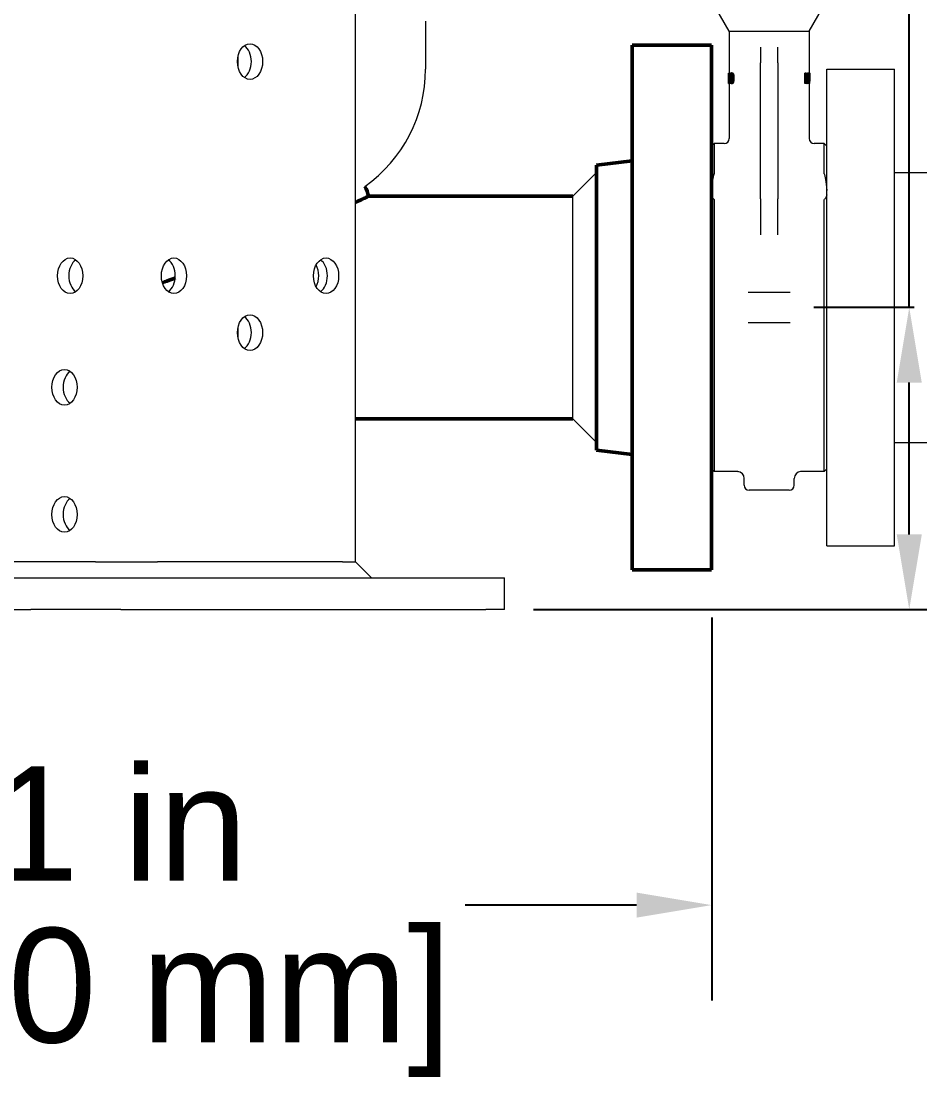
# Model space of a CAD drawing. Header units: inches. Extents: x 15 to 402, y 6 to 261.
# Drawn here: x 313.49 to 327.62, y 32.63 to 49.27 of the extents above; entities that cross this region are included whole.
import ezdxf

# ---------------------------------------------------------------- set-up
doc = ezdxf.new("R2010")
doc.units = ezdxf.units.IN
doc.header["$LTSCALE"] = 12
doc.header["$MEASUREMENT"] = 0
doc.layers.add('Dimension (ANSI)', color=7, linetype='Continuous', lineweight=25)
doc.layers.add('Visible (ANSI)', color=7, linetype='Continuous', lineweight=50)
doc.styles.add('MEMCOR Medium', font='arial.ttf')
doc.dimstyles.new('Default (ANSI)', dxfattribs={"dimscale": 12, "dimtxt": 0.15, "dimasz": 0.098425, "dimexe": 0.125, "dimexo": 0.0625, "dimgap": 0.031496, "dimtad": 0, "dimtih": 1, "dimtoh": 1, "dimdec": 4, "dimrnd": 1e-08, "dimzin": 3, "dimdsep": 46, "dimlunit": 5, "dimtxsty": 'MEMCOR Medium', "dimcen": 0.09, "dimdle": 0.393701, "dimclrd": 256, "dimclre": 256, "dimclrt": 256, "dimadec": 0, "dimazin": 1, "dimtfac": 0.8, "dimtofl": 0, "dimtmove": 0, "dimatfit": 3, "dimfxl": 1, "dimfrac": 1, "dimtolj": 1, "dimtzin": 4, "dimlwd": -1, "dimlwe": -1, "dimarcsym": 0})

# ---------------------------------------------------------------- blocks, each defined once
blk = doc.blocks.new('*D31')
at = {"layer": 'Defpoints', "color": 0, "transparency": 16777216}
for p in [(303.599, 41.642), (324.349, 40.639), (324.349, 35.365)]:
    blk.add_point(p, dxfattribs=at)
at = {"layer": 'Dimension (ANSI)', "transparency": 16777216}
for p, q in [((303.599, 40.892), (303.599, 33.865)), ((324.349, 39.889), (324.349, 33.865)), ((304.78, 35.365), (307.474, 35.365)), ((323.168, 35.365), (320.474, 35.365))]:
    blk.add_line(p, q, dxfattribs=at)
for points in [[(304.78, 35.562), (304.78, 35.168), (303.599, 35.365)], [(323.168, 35.562), (323.168, 35.168), (324.349, 35.365)]]:
    blk.add_solid(points, dxfattribs=at)
at = {"layer": 'Dimension (ANSI)', "transparency": 16777216, "char_height": 1.8, "attachment_point": 5, "style": 'MEMCOR Medium'}
for s, insert in [('\\A1; 21 in', (313.974, 36.647)), ('\\A1;[527.0 mm]', (313.974, 33.833))]:
    blk.add_mtext(s, dxfattribs=dict(at, insert=insert))
blk = doc.blocks.new('*D32')
at = {"layer": 'Defpoints', "color": 0, "transparency": 16777216}
for p in [(327.457, 44.764), (328.285, 44.764), (320.796, 40.014)]:
    blk.add_point(p, dxfattribs=at)
at = {"layer": 'Dimension (ANSI)', "transparency": 16777216}
for p, q in [((327.457, 44.764), (327.457, 52.428)), ((327.457, 52.428), (328.638, 52.428)), ((327.535, 44.764), (325.957, 44.764)), ((327.457, 41.195), (327.457, 43.583)), ((321.546, 40.014), (328.957, 40.014))]:
    blk.add_line(p, q, dxfattribs=at)
for points in [[(327.26, 43.583), (327.654, 43.583), (327.457, 44.764)], [(327.26, 41.195), (327.654, 41.195), (327.457, 40.014)]]:
    blk.add_solid(points, dxfattribs=at)
at = {"layer": 'Dimension (ANSI)', "transparency": 16777216, "char_height": 1.8, "attachment_point": 5, "style": 'MEMCOR Medium'}
for s, insert in [('\\A1; 4{\\H0.8x;\\S3#4;} in', (335.138, 54.262)), ('\\A1;[120.6 mm]', (335.138, 50.897))]:
    blk.add_mtext(s, dxfattribs=dict(at, insert=insert))

msp = doc.modelspace()

# ---------------------------------------------------------------- linework, layer by layer
at = {"layer": 'Visible (ANSI)', "linetype": 'Continuous', "lineweight": 18}
for p, q in [((318.746057, 40.764122), (318.746057, 54.956249)), ((324.62421, 49.113481), (324.410312, 49.483963)), ((325.884053, 49.113481), (326.097951, 49.483963)), ((319.848631, 49.269122), (319.848631, 48.514122)), ((324.62421, 49.113481), (325.884053, 49.113481)), ((324.62421, 49.113481), (324.62421, 48.454986)), ((325.884053, 49.113481), (325.884053, 48.451404)), ((325.116336, 48.859606), (325.116336, 48.612227)), ((325.391927, 48.612227), (325.391927, 48.859606)), ((316.899186, 48.545881), (316.899186, 48.720363)), ((325.116336, 47.698521), (325.116336, 48.612227)), ((325.391927, 48.612227), (325.391927, 47.698521)), ((324.61272, 48.289987), (324.61272, 48.451404)), ((324.61272, 48.451404), (324.621038, 48.451404)), ((324.624881, 48.455067), (324.636931, 48.455067)), ((324.661928, 48.454674), (324.674748, 48.454674)), ((325.815205, 48.289987), (325.815205, 48.451404)), ((325.828434, 48.451404), (325.815205, 48.451404)), ((325.828434, 48.451404), (325.845336, 48.451404)), ((325.828434, 48.451404), (325.828434, 48.289987)), ((325.838639, 48.308562), (325.838639, 48.432829)), ((325.845777, 48.432829), (325.838639, 48.432829)), ((325.869242, 48.431641), (325.869242, 48.451404)), ((325.881332, 48.451404), (325.869242, 48.451404)), ((325.881332, 48.451404), (325.881332, 48.289987)), ((325.881332, 48.451404), (325.887163, 48.451404)), ((325.885333, 48.289987), (325.885333, 48.429167)), ((325.894597, 48.451404), (325.887163, 48.451404)), ((325.894597, 48.451404), (325.895543, 48.451404)), ((325.894597, 48.451404), (325.894597, 48.323605)), ((325.895543, 48.289987), (325.895543, 48.451404)), ((326.159631, 41.014122), (326.159631, 48.514122)), ((326.159631, 48.514122), (327.222131, 48.514122)), ((327.222131, 41.014122), (327.222131, 48.514122)), ((324.61272, 48.289987), (324.62086, 48.289987)), ((324.620351, 48.376843), (324.620351, 48.376189)), ((324.62421, 48.286398), (324.62421, 47.421602)), ((324.624881, 48.286324), (324.636931, 48.286324)), ((324.63015, 48.375274), (324.63015, 48.375928)), ((324.63015, 48.375928), (324.642304, 48.375928)), ((324.63015, 48.375274), (324.642304, 48.375274)), ((324.642304, 48.375928), (324.642304, 48.375274)), ((324.661928, 48.286586), (324.674748, 48.286586)), ((325.828434, 48.289987), (325.815205, 48.289987)), ((325.845502, 48.289987), (325.828434, 48.289987)), ((325.838639, 48.308562), (325.845777, 48.308562)), ((325.862595, 48.319288), (325.850125, 48.319288)), ((325.869242, 48.289987), (325.869242, 48.310214)), ((325.881332, 48.289987), (325.869242, 48.289987)), ((325.885333, 48.289987), (325.881332, 48.289987)), ((325.884053, 48.289987), (325.884053, 47.421602)), ((325.894329, 48.289987), (325.885333, 48.289987)), ((325.895543, 48.289987), (325.894329, 48.289987)), ((325.116336, 46.472228), (325.116336, 47.698521)), ((325.391927, 47.698521), (325.391927, 46.472228)), ((324.348631, 47.303492), (324.388001, 47.342862)), ((324.388001, 47.342862), (324.388001, 46.868862)), ((324.54547, 47.342862), (324.388001, 47.342862)), ((326.120261, 47.342862), (325.962793, 47.342862)), ((326.120261, 46.868862), (326.120261, 47.342862)), ((326.159631, 47.303492), (326.120261, 47.342862)), ((322.163631, 46.514122), (322.538631, 46.889122)), ((327.222131, 46.889122), (328.284631, 46.889122)), ((322.163631, 43.014122), (322.163631, 46.514122)), ((324.388001, 46.462335), (324.388001, 42.185382)), ((325.116336, 46.472228), (325.116336, 46.264514)), ((325.391927, 46.264514), (325.391927, 46.472228)), ((326.120261, 42.185382), (326.120261, 46.462335)), ((325.116336, 46.264514), (325.116336, 45.907932)), ((325.391927, 45.907932), (325.391927, 46.264514)), ((325.585954, 45.000322), (324.922309, 45.000322)), ((316.899186, 44.282881), (316.899186, 44.457363)), ((324.922309, 44.527922), (325.585954, 44.527922)), ((322.163631, 43.014122), (322.538631, 42.639122)), ((327.222131, 42.639122), (328.284631, 42.639122)), ((324.348631, 42.224752), (324.388001, 42.185382)), ((324.760211, 42.185382), (324.388001, 42.185382)), ((326.120261, 42.185382), (325.748052, 42.185382)), ((326.159631, 42.224752), (326.120261, 42.185382)), ((324.860431, 41.968846), (324.860431, 42.075601)), ((325.647831, 41.968846), (325.647831, 42.075601)), ((325.569091, 41.890106), (324.939171, 41.890106)), ((326.159631, 41.014122), (327.222131, 41.014122)), ((314.654873, 40.764122), (313.186876, 40.764122)), ((314.654873, 40.764122), (315.630681, 40.764122)), ((318.543961, 40.764122), (315.630681, 40.764122)), ((318.543961, 40.764122), (318.746057, 40.764122)), ((318.746057, 40.764122), (318.996057, 40.514122)), ((311.518855, 40.514122), (313.640175, 40.514122)), ((313.640175, 40.514122), (315.054389, 40.514122)), ((315.054389, 40.514122), (320.796096, 40.514122)), ((320.796096, 40.514122), (321.088989, 40.514122)), ((321.088989, 40.014122), (321.088989, 40.514122)), ((311.518855, 40.014122), (313.640175, 40.014122)), ((315.054389, 40.014122), (313.640175, 40.014122)), ((315.054389, 40.014122), (320.796096, 40.014122)), ((321.088989, 40.014122), (320.796096, 40.014122))]:
    msp.add_line(p, q, dxfattribs=at)
at = {"layer": 'Visible (ANSI)'}
for p, q in [((323.098631, 48.889122), (323.098631, 40.639122)), ((324.348631, 48.889122), (323.098631, 48.889122)), ((324.348631, 48.889122), (324.348631, 40.639122)), ((322.538631, 47.005363), (323.098631, 47.074122)), ((322.538631, 47.005363), (322.538631, 42.522881)), ((318.950664, 46.514122), (322.163631, 46.514122)), ((322.163631, 43.014122), (318.746057, 43.014122)), ((322.538631, 42.522881), (323.098631, 42.454122)), ((324.348631, 40.639122), (323.098631, 40.639122))]:
    msp.add_line(p, q, dxfattribs=at)
at = {"layer": 'Visible (ANSI)', "linetype": 'Continuous', "lineweight": 18}
for centre, radius, start, end in [((317.591143, 48.514122), 2.257488, 305.2502666, 0), ((324.54547, 47.421602), 0.07874, 270, 0), ((325.962793, 47.421602), 0.07874, 180, 270), ((324.750195, 42.075601), 0.110236, 0, 84.7872163), ((325.758067, 42.075601), 0.110236, 95.2127837, 180), ((324.939171, 41.968846), 0.07874, 180, 270), ((325.569091, 41.968846), 0.07874, 270, 0)]:
    msp.add_arc(centre, radius, start, end, dxfattribs=at)
at = {"layer": 'Visible (ANSI)'}
msp.add_arc((318.477643, 46.431418), 0.480196, 9.9175088, 29.8697203, dxfattribs=at)
at = {"layer": 'Visible (ANSI)', "linetype": 'Continuous', "lineweight": 18}
for centre, major_axis in [((317.087321, 48.633122), (0, -0.28)), ((314.258894, 45.264122), (0, 0.28)), ((315.890896, 45.264122), (0, -0.28)), ((318.283745, 45.264122), (0, -0.28)), ((317.087321, 44.370122), (0, -0.28)), ((314.169047, 43.510122), (0, -0.28)), ((314.169047, 41.510122), (0, -0.28))]:
    msp.add_ellipse(centre, major_axis=major_axis, ratio=0.707106781, dxfattribs=at)
for centre, major_axis, ratio, start_param, end_param in [((316.910544, 48.633122), (0, 0.28), 0.707106781, 3.604362771, 5.820415189), ((325.254131, 48.203549), (0, -1.250555), 0.513157895, 1.639970843, 1.752203535), ((325.254131, 48.244381), (0, -1.261514), 0.508700102, 1.633638122, 1.735648977), ((314.43567, 45.264122), (0, -0.28), 0.707106781, 3.604362771, 5.820415189), ((315.714119, 45.264122), (0, 0.28), 0.707106781, 3.604362771, 5.820415189), ((317.971204, 45.264122), (0, -0.28), 0.707106781, 0.909644844, 2.23194781), ((318.106969, 45.264122), (0, 0.28), 0.707106781, 3.604362771, 5.820415189), ((316.910544, 44.370122), (0, 0.28), 0.707106781, 3.604362771, 5.820415189), ((314.345824, 43.510122), (0, -0.28), 0.707106781, 3.604362771, 5.820415189), ((314.345824, 41.510122), (0, -0.28), 0.707106781, 3.604362771, 5.820415189)]:
    msp.add_ellipse(centre, major_axis=major_axis, ratio=ratio, start_param=start_param, end_param=end_param, dxfattribs=at)
for points, knots in [([(324.624881, 48.455067), (324.623557, 48.455067), (324.622345, 48.454177), (324.620059, 48.449381), (324.619326, 48.445685), (324.618303, 48.439192), (324.61789, 48.435326), (324.617297, 48.426283), (324.61714, 48.421395), (324.617077, 48.41503), (324.617071, 48.413792), (324.617071, 48.412554)], [-0.1536293437, -0.1536293437, -0.1536293437, -0.1536293437, -0.1228049665, -0.1228049665, -0.0869939826, -0.0869939826, -0.0486652906, -0.0486652906, -0.0094351985, -0.0094351985, 0, 0, 0, 0]), ([(324.620083, 48.415039), (324.620083, 48.418385), (324.620162, 48.421697), (324.620533, 48.427331), (324.620776, 48.429566), (324.621365, 48.433098), (324.621804, 48.435266), (324.623215, 48.438485), (324.624012, 48.439108), (324.624855, 48.439108)], [-0.1536802807, -0.1536802807, -0.1536802807, -0.1536802807, -0.1054045023, -0.1054045023, -0.0655494309, -0.0655494309, -0.0327672109, -0.0327672109, 0, 0, 0, 0]), ([(324.622686, 48.391494), (324.622071, 48.39345), (324.621504, 48.395834), (324.62065, 48.401441), (324.62046, 48.403806), (324.620158, 48.408535), (324.620083, 48.411774), (324.620083, 48.415039)], [-0.05396570063, -0.05396570063, -0.05396570063, -0.05396570063, -0.03889905243, -0.03889905243, -0.02488516173, -0.02488516173, 0, 0, 0, 0]), ([(324.624855, 48.439108), (324.625325, 48.439108), (324.625811, 48.438929), (324.62674, 48.438113), (324.627183, 48.437522), (324.62844, 48.435055), (324.628999, 48.43293), (324.629851, 48.429089), (324.630252, 48.426572), (324.630842, 48.420536), (324.630977, 48.417173), (324.630977, 48.413731)], [-0.08601593887, -0.08601593887, -0.08601593887, -0.08601593887, -0.07603679982, -0.07603679982, -0.06702545778, -0.06702545778, -0.04976913906, -0.04976913906, -0.02622692313, -0.02622692313, 0, 0, 0, 0]), ([(324.636576, 48.413993), (324.636576, 48.418764), (324.636377, 48.423444), (324.635491, 48.432256), (324.634845, 48.436122), (324.63332, 48.442629), (324.632177, 48.446655), (324.628957, 48.45303), (324.627309, 48.454534), (324.625477, 48.455028), (324.625176, 48.455067), (324.624881, 48.455067)], [-0.2557186719, -0.2557186719, -0.2557186719, -0.2557186719, -0.1900111788, -0.1900111788, -0.1261001293, -0.1261001293, -0.0688411736, -0.0688411736, -0.0114470062, -0.0114470062, 0, 0, 0, 0]), ([(324.636931, 48.455067), (324.638582, 48.455067), (324.640412, 48.453899), (324.643847, 48.447964), (324.645062, 48.444244), (324.646393, 48.439157), (324.646833, 48.437154), (324.647216, 48.434997)], [0, 0, 0, 0, 0.0629029327, 0.0629029327, 0.1191468834, 0.1191468834, 0.1515225507, 0.1515225507, 0.1515225507, 0.1515225507]), ([(324.661928, 48.454674), (324.660177, 48.454674), (324.65846, 48.454292), (324.655369, 48.452522), (324.653987, 48.451244), (324.650959, 48.44692), (324.649504, 48.443538), (324.64698, 48.434686), (324.645858, 48.428713), (324.643635, 48.408369), (324.643101, 48.393725), (324.64293, 48.376214), (324.642918, 48.373386), (324.642918, 48.370565)], [-0.3801318768, -0.3801318768, -0.3801318768, -0.3801318768, -0.3249989359, -0.3249989359, -0.275383658, -0.275383658, -0.2074117229, -0.2074117229, -0.1335000116, -0.1335000116, -0.0214961858, -0.0214961858, 0, 0, 0, 0]), ([(324.650389, 48.370565), (324.650389, 48.386854), (324.650723, 48.396726), (324.651127, 48.407036), (324.65158, 48.413869), (324.652445, 48.419749)], [-0.07933379537, -0.07933379537, -0.07933379537, -0.07933379537, -0.04865188727, -0.04865188727, 0, 0, 0, 0]), ([(324.652445, 48.419749), (324.653006, 48.423526), (324.653763, 48.427075), (324.655802, 48.432613), (324.656796, 48.434001), (324.6589, 48.436236), (324.660409, 48.436754), (324.661928, 48.436754)], [-0.06448828653, -0.06448828653, -0.06448828653, -0.06448828653, -0.04668227227, -0.04668227227, -0.03004407262, -0.03004407262, 0, 0, 0, 0]), ([(324.686182, 48.370696), (324.686182, 48.388654), (324.685267, 48.407083), (324.681562, 48.427296), (324.680186, 48.433282), (324.676415, 48.443129), (324.674435, 48.446675), (324.669571, 48.452394), (324.666779, 48.453965), (324.663329, 48.454612), (324.662624, 48.454674), (324.661928, 48.454674)], [-0.3239172211, -0.3239172211, -0.3239172211, -0.3239172211, -0.1664783001, -0.1664783001, -0.1119193821, -0.1119193821, -0.0670755868, -0.0670755868, -0.0137771835, -0.0137771835, 0, 0, 0, 0]), ([(324.661928, 48.436754), (324.663461, 48.436754), (324.66506, 48.436226), (324.667247, 48.434077), (324.668406, 48.432714), (324.67081, 48.427042), (324.671704, 48.423655), (324.672377, 48.42001)], [-0.1293905148, -0.1293905148, -0.1293905148, -0.1293905148, -0.0619247598, -0.0619247598, -0.0303163466, -0.0303163466, 0, 0, 0, 0]), ([(324.665059, 48.419749), (324.664183, 48.413919), (324.663721, 48.407155), (324.663242, 48.395373), (324.662959, 48.385517), (324.662959, 48.370565)], [0, 0, 0, 0, 0.04825198328, 0.04825198328, 0.09067421352, 0.09067421352, 0.09067421352, 0.09067421352]), ([(324.668471, 48.432189), (324.66811, 48.431491), (324.667734, 48.430641), (324.666345, 48.4268), (324.665609, 48.423379), (324.665059, 48.419749)], [0.04125385006, 0.04125385006, 0.04125385006, 0.04125385006, 0.04708852161, 0.04708852161, 0.06283535863, 0.06283535863, 0.06283535863, 0.06283535863]), ([(324.672377, 48.42001), (324.672884, 48.417265), (324.673286, 48.414367), (324.674119, 48.406787), (324.67451, 48.401293), (324.674916, 48.390019), (324.675005, 48.386384), (324.675094, 48.38083), (324.675117, 48.378863), (324.675139, 48.375876), (324.675145, 48.374852), (324.675151, 48.373303), (324.675152, 48.372778), (324.675154, 48.371734), (324.675154, 48.371215), (324.675154, 48.370696)], [-0.1533542846, -0.1533542846, -0.1533542846, -0.1533542846, -0.1169112081, -0.1169112081, -0.0581132548, -0.0581132548, -0.0307155776, -0.0307155776, -0.0157584577, -0.0157584577, -0.0079577277, -0.0079577277, -0.0039556054, -0.0039556054, 0, 0, 0, 0]), ([(324.674748, 48.454674), (324.677723, 48.454674), (324.680834, 48.453593), (324.686155, 48.448601), (324.688296, 48.44547), (324.691568, 48.438307), (324.693439, 48.433388), (324.696883, 48.417263), (324.697958, 48.408264), (324.699303, 48.390048), (324.699562, 48.380217), (324.699562, 48.370696)], [0, 0, 0, 0, 0.0577617192, 0.0577617192, 0.102817043, 0.102817043, 0.1359534885, 0.1359534885, 0.1693212392, 0.1693212392, 0.2050002, 0.2050002, 0.2050002, 0.2050002]), ([(325.84945, 48.42315), (325.847764, 48.42603), (325.845928, 48.428222), (325.842843, 48.430571), (325.84125, 48.431579), (325.838658, 48.432213)], [0, 0, 0, 0, 0.04501807642, 0.04501807642, 0.06928832751, 0.06928832751, 0.06928832751, 0.06928832751]), ([(325.866538, 48.438585), (325.864643, 48.442562), (325.862414, 48.445346), (325.858403, 48.448682), (325.855168, 48.451081), (325.846538, 48.451394), (325.845939, 48.451404), (325.845336, 48.451404)], [-0.4054870068, -0.4054870068, -0.4054870068, -0.4054870068, -0.1720593768, -0.1720593768, -0.0118159131, -0.0118159131, 0, 0, 0, 0]), ([(325.845777, 48.432829), (325.851242, 48.432829), (325.854, 48.431418), (325.857794, 48.429029), (325.859965, 48.426583), (325.861934, 48.42315)], [-0.08470992841, -0.08470992841, -0.08470992841, -0.08470992841, -0.05357632567, -0.05357632567, 0, 0, 0, 0]), ([(325.857355, 48.370826), (325.857355, 48.380473), (325.85699, 48.390325), (325.855273, 48.404519), (325.854401, 48.409347), (325.852164, 48.41741), (325.850905, 48.420571), (325.84945, 48.42315)], [0, 0, 0, 0, 0.0735114297, 0.0735114297, 0.1167473705, 0.1167473705, 0.1558115949, 0.1558115949, 0.1558115949, 0.1558115949]), ([(325.861934, 48.42315), (325.863444, 48.420417), (325.864736, 48.417037), (325.866889, 48.408779), (325.867694, 48.404108), (325.869326, 48.390172), (325.869679, 48.380398), (325.869679, 48.370826)], [-0.1557488813, -0.1557488813, -0.1557488813, -0.1557488813, -0.1144118228, -0.1144118228, -0.0729332453, -0.0729332453, 0, 0, 0, 0]), ([(325.875835, 48.370565), (325.875835, 48.378946), (325.875629, 48.387382), (325.874735, 48.401178), (325.874108, 48.408433), (325.871505, 48.424213), (325.86976, 48.430974), (325.867174, 48.437193), (325.86686, 48.437902), (325.866538, 48.438585)], [-0.2502821813, -0.2502821813, -0.2502821813, -0.2502821813, -0.1512767907, -0.1512767907, -0.0820494976, -0.0820494976, -0.0097228705, -0.0097228705, 0, 0, 0, 0]), ([(325.884052, 48.454986), (325.885117, 48.454723), (325.886099, 48.453797), (325.887061, 48.451779), (325.887144, 48.451594), (325.887224, 48.451405)], [-0.14834407624, -0.14834407624, -0.14834407624, -0.14834407624, -0.12280496648, -0.12280496648, -0.12031228046, -0.12031228046, -0.12031228046, -0.12031228046]), ([(324.620351, 48.376189), (324.619547, 48.37371), (324.618862, 48.370586), (324.617696, 48.362293), (324.617352, 48.35781), (324.616814, 48.348676), (324.616654, 48.343123), (324.61661, 48.33639), (324.616607, 48.335491), (324.616607, 48.334592)], [-0.1141172622, -0.1141172622, -0.1141172622, -0.1141172622, -0.0842587002, -0.0842587002, -0.0513865415, -0.0513865415, -0.006850061, -0.006850061, 0, 0, 0, 0]), ([(324.616607, 48.334592), (324.616607, 48.328139), (324.616729, 48.321877), (324.617192, 48.312056), (324.617501, 48.306762), (324.61823, 48.3011), (324.618292, 48.30064), (324.618356, 48.30019)], [-0.1461756308, -0.1461756308, -0.1461756308, -0.1461756308, -0.0598500583, -0.0598500583, -0.0049709643, -0.0049709643, 0, 0, 0, 0]), ([(324.617071, 48.412554), (324.617071, 48.408604), (324.617124, 48.404639), (324.61743, 48.396246), (324.61768, 48.3932), (324.618369, 48.386054), (324.61912, 48.381751), (324.620098, 48.377794), (324.620223, 48.377312), (324.620351, 48.376843)], [-0.08932101617, -0.08932101617, -0.08932101617, -0.08932101617, -0.07483779907, -0.07483779907, -0.05722986239, -0.05722986239, -0.00716309332, -0.00716309332, 0, 0, 0, 0]), ([(324.618356, 48.30019), (324.618984, 48.295789), (324.619769, 48.292569), (324.621473, 48.288523), (324.622593, 48.286649), (324.624557, 48.286337), (324.624718, 48.286324), (324.624881, 48.286324)], [-0.1691626252, -0.1691626252, -0.1691626252, -0.1691626252, -0.0777692258, -0.0777692258, -0.0063317527, -0.0063317527, 0, 0, 0, 0]), ([(324.619502, 48.336162), (324.619502, 48.340358), (324.619578, 48.344513), (324.619869, 48.351047), (324.620082, 48.354963), (324.621048, 48.363863), (324.621713, 48.367636), (324.622545, 48.370696)], [-0.145313892, -0.145313892, -0.145313892, -0.145313892, -0.0821291141, -0.0821291141, -0.0427189987, -0.0427189987, 0, 0, 0, 0]), ([(324.624934, 48.302414), (324.624097, 48.302414), (324.623322, 48.303114), (324.621977, 48.306286), (324.621441, 48.308517), (324.62057, 48.313934), (324.620175, 48.317324), (324.619614, 48.326309), (324.619502, 48.331203), (324.619502, 48.336162)], [-0.1550472175, -0.1550472175, -0.1550472175, -0.1550472175, -0.1129977614, -0.1129977614, -0.0739776979, -0.0739776979, -0.0377925087, -0.0377925087, 0, 0, 0, 0]), ([(324.622545, 48.370696), (324.623376, 48.368816), (324.62426, 48.366956), (324.625836, 48.363897), (324.626621, 48.362308), (324.627267, 48.360623)], [-0.06500045447, -0.06500045447, -0.06500045447, -0.06500045447, -0.02633218557, -0.02633218557, 0, 0, 0, 0]), ([(324.627238, 48.381422), (324.626031, 48.383217), (324.625008, 48.385555), (324.62376, 48.388469), (324.623105, 48.3902), (324.622686, 48.391494)], [-0.02960767944, -0.02960767944, -0.02960767944, -0.02960767944, -0.02043190857, -0.02043190857, 0, 0, 0, 0]), ([(324.624881, 48.286324), (324.626303, 48.286324), (324.627829, 48.28737), (324.630872, 48.292227), (324.632293, 48.295764), (324.634711, 48.304351), (324.635683, 48.308853), (324.63714, 48.319333), (324.637562, 48.324975), (324.637722, 48.33226), (324.637736, 48.333622), (324.637736, 48.334985)], [-0.2086678201, -0.2086678201, -0.2086678201, -0.2086678201, -0.1532123958, -0.1532123958, -0.1001488757, -0.1001488757, -0.0556820802, -0.0556820802, -0.0103864373, -0.0103864373, 0, 0, 0, 0]), ([(324.631725, 48.332892), (324.631725, 48.328301), (324.631559, 48.32371), (324.63081, 48.316197), (324.63035, 48.313311), (324.629285, 48.308751), (324.628613, 48.306477), (324.626792, 48.303089), (324.625839, 48.302414), (324.624934, 48.302414)], [-0.1623138896, -0.1623138896, -0.1623138896, -0.1623138896, -0.1095607897, -0.1095607897, -0.0688713883, -0.0688713883, -0.0350849376, -0.0350849376, 0, 0, 0, 0]), ([(324.630977, 48.413731), (324.630977, 48.408265), (324.630784, 48.402837), (324.63013, 48.395779), (324.629947, 48.394295), (324.629085, 48.388434), (324.628145, 48.384587), (324.627238, 48.381422)], [-0.08510953475, -0.08510953475, -0.08510953475, -0.08510953475, -0.05284300658, -0.05284300658, -0.04033058541, -0.04033058541, 0, 0, 0, 0]), ([(324.627267, 48.360623), (324.628335, 48.357986), (324.62948, 48.354794), (324.630638, 48.34956), (324.631008, 48.347481), (324.631613, 48.340744), (324.631725, 48.336741), (324.631725, 48.332892)], [-0.1111461783, -0.1111461783, -0.1111461783, -0.1111461783, -0.05471455, -0.05471455, -0.0293267903, -0.0293267903, 0, 0, 0, 0]), ([(324.63015, 48.375928), (324.631294, 48.378335), (324.632394, 48.381411), (324.634346, 48.389299), (324.635075, 48.393724), (324.636135, 48.402417), (324.636478, 48.407007), (324.63657, 48.412538), (324.636576, 48.413265), (324.636576, 48.413993)], [-0.1138527167, -0.1138527167, -0.1138527167, -0.1138527167, -0.0784029665, -0.0784029665, -0.0422240426, -0.0422240426, -0.0055480575, -0.0055480575, 0, 0, 0, 0]), ([(324.637736, 48.334985), (324.637736, 48.340078), (324.63755, 48.345198), (324.636595, 48.3549), (324.635918, 48.358446), (324.633937, 48.366654), (324.63236, 48.370736), (324.630603, 48.374385), (324.630377, 48.374838), (324.63015, 48.375274)], [-0.1221093788, -0.1221093788, -0.1221093788, -0.1221093788, -0.0927688771, -0.0927688771, -0.0627627862, -0.0627627862, -0.0080944626, -0.0080944626, 0, 0, 0, 0]), ([(324.647288, 48.306227), (324.647093, 48.305329), (324.646889, 48.304454), (324.645831, 48.300188), (324.644483, 48.29555), (324.641744, 48.290031), (324.640784, 48.288639), (324.638831, 48.286751), (324.637857, 48.286324), (324.636931, 48.286324)], [0.07978223139, 0.07978223139, 0.07978223139, 0.07978223139, 0.08868168646, 0.08868168646, 0.12431630364, 0.12431630364, 0.14326840048, 0.14326840048, 0.16323731991, 0.16323731991, 0.16323731991, 0.16323731991]), ([(324.642918, 48.370565), (324.642918, 48.346106), (324.643882, 48.329336), (324.646431, 48.309475), (324.647576, 48.30465), (324.649637, 48.297499), (324.651088, 48.294172), (324.654938, 48.288743), (324.657325, 48.28727), (324.660539, 48.286647), (324.661231, 48.286586), (324.661928, 48.286586)], [-0.1832676524, -0.1832676524, -0.1832676524, -0.1832676524, -0.1373645053, -0.1373645053, -0.1073671325, -0.1073671325, -0.0650734625, -0.0650734625, -0.0137924102, -0.0137924102, 0, 0, 0, 0]), ([(324.652397, 48.321904), (324.651194, 48.330394), (324.650887, 48.338592), (324.650468, 48.351174), (324.650389, 48.361579), (324.650389, 48.370565)], [-0.09578138683, -0.09578138683, -0.09578138683, -0.09578138683, -0.06847105994, -0.06847105994, 0, 0, 0, 0]), ([(324.661928, 48.304507), (324.661062, 48.304507), (324.6602, 48.304671), (324.658631, 48.30543), (324.657916, 48.305978), (324.656711, 48.307397), (324.655663, 48.308819), (324.653616, 48.314772), (324.65291, 48.31821), (324.652397, 48.321904)], [-0.1510187343, -0.1510187343, -0.1510187343, -0.1510187343, -0.1044144169, -0.1044144169, -0.0629812483, -0.0629812483, -0.0303158697, -0.0303158697, 0, 0, 0, 0]), ([(324.661928, 48.286586), (324.663689, 48.286586), (324.665503, 48.286979), (324.668969, 48.288761), (324.670609, 48.290055), (324.674442, 48.294486), (324.676453, 48.298032), (324.679907, 48.306935), (324.681652, 48.313021), (324.685139, 48.334637), (324.685925, 48.349408), (324.686164, 48.365466), (324.686182, 48.368084), (324.686182, 48.370696)], [-0.3720378484, -0.3720378484, -0.3720378484, -0.3720378484, -0.3166492764, -0.3166492764, -0.2660673202, -0.2660673202, -0.1941018447, -0.1941018447, -0.1224254228, -0.1224254228, -0.0199025891, -0.0199025891, 0, 0, 0, 0]), ([(324.672438, 48.321512), (324.671777, 48.317826), (324.670891, 48.314387), (324.668553, 48.308824), (324.667406, 48.307366), (324.665061, 48.305055), (324.663469, 48.304507), (324.661928, 48.304507)], [-0.06540678645, -0.06540678645, -0.06540678645, -0.06540678645, -0.0477804659, -0.0477804659, -0.03047547375, -0.03047547375, 0, 0, 0, 0]), ([(324.662959, 48.370565), (324.662959, 48.361587), (324.663039, 48.351197), (324.663466, 48.338598), (324.66378, 48.330396), (324.665009, 48.321904)], [0, 0, 0, 0, 0.0684075571, 0.0684075571, 0.09591455193, 0.09591455193, 0.09591455193, 0.09591455193]), ([(324.665009, 48.321904), (324.665537, 48.318188), (324.666262, 48.314735), (324.667683, 48.310709), (324.668089, 48.309789), (324.668465, 48.309056)], [0, 0, 0, 0, 0.0305041282, 0.0305041282, 0.04275087085, 0.04275087085, 0.04275087085, 0.04275087085]), ([(324.675154, 48.370696), (324.675154, 48.354976), (324.674743, 48.345614), (324.674123, 48.334291), (324.673516, 48.32739), (324.672438, 48.321512)], [-0.08724198586, -0.08724198586, -0.08724198586, -0.08724198586, -0.04883190184, -0.04883190184, 0, 0, 0, 0]), ([(324.699562, 48.370696), (324.699562, 48.356474), (324.699005, 48.340814), (324.695631, 48.315657), (324.693677, 48.308852), (324.690512, 48.299951), (324.688569, 48.29614), (324.684543, 48.290867), (324.682641, 48.289213), (324.678703, 48.287045), (324.676694, 48.286586), (324.674748, 48.286586)], [0, 0, 0, 0, 0.108371526, 0.108371526, 0.1988408987, 0.1988408987, 0.2968555507, 0.2968555507, 0.3766860891, 0.3766860891, 0.4592203479, 0.4592203479, 0.4592203479, 0.4592203479]), ([(325.838639, 48.309163), (325.838998, 48.309247), (325.839355, 48.309341), (325.842915, 48.310396), (325.844651, 48.311869), (325.847118, 48.314123), (325.848697, 48.31636), (325.850125, 48.319288)], [0.037464592, 0.037464592, 0.037464592, 0.037464592, 0.0448089242, 0.0448089242, 0.1115453099, 0.1115453099, 0.2719365417, 0.2719365417, 0.2719365417, 0.2719365417]), ([(325.845502, 48.289987), (325.850351, 48.289987), (325.854148, 48.290654), (325.859113, 48.293065), (325.862215, 48.295078), (325.865943, 48.301931), (325.866201, 48.302427), (325.866456, 48.302937)], [-0.2585337949, -0.2585337949, -0.2585337949, -0.2585337949, -0.1072764287, -0.1072764287, -0.0075589036, -0.0075589036, 0, 0, 0, 0]), ([(325.862595, 48.319288), (325.859832, 48.313505), (325.857043, 48.311625), (325.852658, 48.309122), (325.849214, 48.308562), (325.845777, 48.308562)], [-0.09793341711, -0.09793341711, -0.09793341711, -0.09793341711, -0.06763440422, -0.06763440422, 0, 0, 0, 0]), ([(325.850125, 48.319288), (325.851785, 48.322559), (325.853152, 48.326605), (325.855614, 48.337766), (325.856261, 48.344103), (325.857165, 48.355902), (325.857355, 48.363485), (325.857355, 48.370826)], [0, 0, 0, 0, 0.0463353953, 0.0463353953, 0.1050802055, 0.1050802055, 0.194042683, 0.194042683, 0.194042683, 0.194042683]), ([(325.869679, 48.370826), (325.869679, 48.363819), (325.869508, 48.356601), (325.868683, 48.344827), (325.86807, 48.338516), (325.865703, 48.327045), (325.86431, 48.322739), (325.862595, 48.319288)], [-0.1853572507, -0.1853572507, -0.1853572507, -0.1853572507, -0.1063770065, -0.1063770065, -0.0488193493, -0.0488193493, 0, 0, 0, 0]), ([(325.866456, 48.302937), (325.868168, 48.306544), (325.869608, 48.310917), (325.872349, 48.322435), (325.873293, 48.328987), (325.87511, 48.343971), (325.875691, 48.354857), (325.875827, 48.367608), (325.875835, 48.369086), (325.875835, 48.370565)], [-0.1693931734, -0.1693931734, -0.1693931734, -0.1693931734, -0.1372876788, -0.1372876788, -0.0972508439, -0.0972508439, -0.0112670134, -0.0112670134, 0, 0, 0, 0]), ([(324.386468, 46.466085), (324.381991, 46.469666), (324.377813, 46.473626), (324.360648, 46.493093), (324.351769, 46.513038), (324.348631, 46.536461)], [1.4946483084, 1.4946483084, 1.4946483084, 1.4946483084, 1.5722050193, 1.5722050193, 1.8428130106, 1.8428130106, 1.8428130106, 1.8428130106]), ([(324.386468, 46.466085), (324.386603, 46.465978), (324.38673, 46.46586), (324.387217, 46.465341), (324.387509, 46.464854), (324.387901, 46.46371), (324.388001, 46.463052), (324.388001, 46.462335)], [0.17542329447, 0.17542329447, 0.17542329447, 0.17542329447, 0.17777402468, 0.17777402468, 0.18504069699, 0.18504069699, 0.1923073693, 0.1923073693, 0.1923073693, 0.1923073693]), ([(326.120261, 46.462335), (326.120261, 46.463052), (326.120361, 46.46371), (326.120753, 46.464854), (326.121045, 46.465341), (326.121533, 46.46586), (326.12166, 46.465978), (326.121794, 46.466085)], [0.06442461054, 0.06442461054, 0.06442461054, 0.06442461054, 0.07169128284, 0.07169128284, 0.07895795515, 0.07895795515, 0.08130868536, 0.08130868536, 0.08130868536, 0.08130868536]), ([(326.159631, 46.536461), (326.156494, 46.513038), (326.147614, 46.493093), (326.13045, 46.473626), (326.126271, 46.469666), (326.121794, 46.466085)], [1.9978764398, 1.9978764398, 1.9978764398, 1.9978764398, 2.2684844311, 2.2684844311, 2.3460411421, 2.3460411421, 2.3460411421, 2.3460411421]), ([(324.760208, 42.185385), (324.760207, 42.185386), (324.761206, 42.186138), (324.763245, 42.187658), (324.763279, 42.187684), (324.763314, 42.18771)], [0.2736355251, 0.2736355251, 0.2736355251, 0.2736355251, 0.5474396455, 0.5474396455, 0.5521135014, 0.5521135014, 0.5521135014, 0.5521135014]), ([(325.744948, 42.18771), (325.744983, 42.187684), (325.745018, 42.187658), (325.745875, 42.187019), (325.746527, 42.18653), (325.747705, 42.185644), (325.748053, 42.185384), (325.748054, 42.185385)], [-0.0046628885, -0.0046628885, -0.0046628885, -0.0046628885, 0, 0, 0.1121373596, 0.1121373596, 0.2736355267, 0.2736355267, 0.2736355267, 0.2736355267])]:
    msp.add_open_spline(points, degree=3, knots=knots, dxfattribs=at)
for points in [[(324.631494, 48.341585), (324.631462, 48.33979), (324.631448, 48.33798), (324.631448, 48.336162)], [(324.631448, 48.336162), (324.631448, 48.332924), (324.631496, 48.329715), (324.631611, 48.3266)], [(324.642943, 48.377326), (324.642732, 48.376837), (324.642519, 48.376371), (324.642304, 48.375928)], [(324.642304, 48.375274), (324.64251, 48.374885), (324.642717, 48.374481), (324.642925, 48.374062)], [(325.887402, 48.289987), (325.886684, 48.288372), (325.885645, 48.286757), (325.884053, 48.286398)], [(324.388001, 46.868862), (324.388001, 46.868389), (324.387928, 46.867853), (324.387783, 46.867268)], [(326.120479, 46.867268), (326.120334, 46.867853), (326.120261, 46.868389), (326.120261, 46.868862)]]:
    msp.add_open_spline(points, degree=3, dxfattribs=at)
for points, weights in [([(324.348631, 46.603219), (324.354832, 46.734234), (324.387783, 46.867268)], [1, 1.00263245458, 1.00001729957]), ([(326.120479, 46.867268), (326.153431, 46.734234), (326.159631, 46.603219)], [1.00001729957, 1.00263245458, 1])]:
    msp.add_rational_spline(points, weights, degree=2, dxfattribs=at)
at = {"layer": 'Visible (ANSI)'}
for points, knots in [([(318.950664, 46.514122), (318.950664, 46.514122), (318.945602, 46.511704), (318.935599, 46.507031), (318.909044, 46.494629), (318.848865, 46.466532), (318.766597, 46.428518), (318.759894, 46.42542), (318.753044, 46.422257), (318.746054, 46.419032)], [0, 0, 0, 0, 0.01235504897, 0.01235504897, 0.01235504897, 0.04515048392, 0.04515048392, 0.04515048392, 0.04782280856, 0.04782280856, 0.04782280856, 0.04782280856]), ([(315.910557, 45.229144), (315.890333, 45.221503), (315.870103, 45.213879), (315.849868, 45.206271), (315.80292, 45.188621), (315.755948, 45.171063), (315.708981, 45.153605)], [0.28198038029, 0.28198038029, 0.28198038029, 0.28198038029, 0.28637296052, 0.28637296052, 0.28637296052, 0.29656417812, 0.29656417812, 0.29656417812, 0.29656417812])]:
    msp.add_open_spline(points, degree=3, knots=knots, dxfattribs=at)

# ---------------------------------------------------------------- dimensions: what is measured, and where the dimension line sits
at = {"layer": 'Dimension (ANSI)'}
dim = msp.add_linear_dim(base=(327.456933, 44.764122), p1=(320.796096, 40.014122), p2=(328.284631, 44.764122), angle=270, text=' <> in\\X[120.6 mm]', dimstyle='Default (ANSI)', override={"dimgap": 0.031496, "dimdec": 4, "dimpost": '', "dimtol": 0, "dimlim": 0, "dimtp": 0, "dimtm": 0, "dimtdec": 2, "dimatfit": 2}, dxfattribs=at)
dim.commit()
dim.dimension.update_dxf_attribs({"geometry": '*D32', "text_midpoint": (335.137953, 52.428344), "dimtype": 160})
dim = msp.add_linear_dim(base=(324.3486312664, 35.3648273554), p1=(303.5986312664, 41.6415178374), p2=(324.3486312664, 40.6391219156), text=' <> in\\X[527.0 mm]', dimstyle='Default (ANSI)', override={"dimgap": 0.031496, "dimtih": 0, "dimtoh": 0, "dimdec": 1, "dimpost": '', "dimtol": 0, "dimlim": 0, "dimtp": 0, "dimtm": 0, "dimtdec": 2, "dimatfit": 1}, dxfattribs=at)
dim.commit()
dim.dimension.update_dxf_attribs({"geometry": '*D31', "text_midpoint": (313.9736312664, 35.3648273554), "dimtype": 160})

doc.saveas('drawing.dxf')
